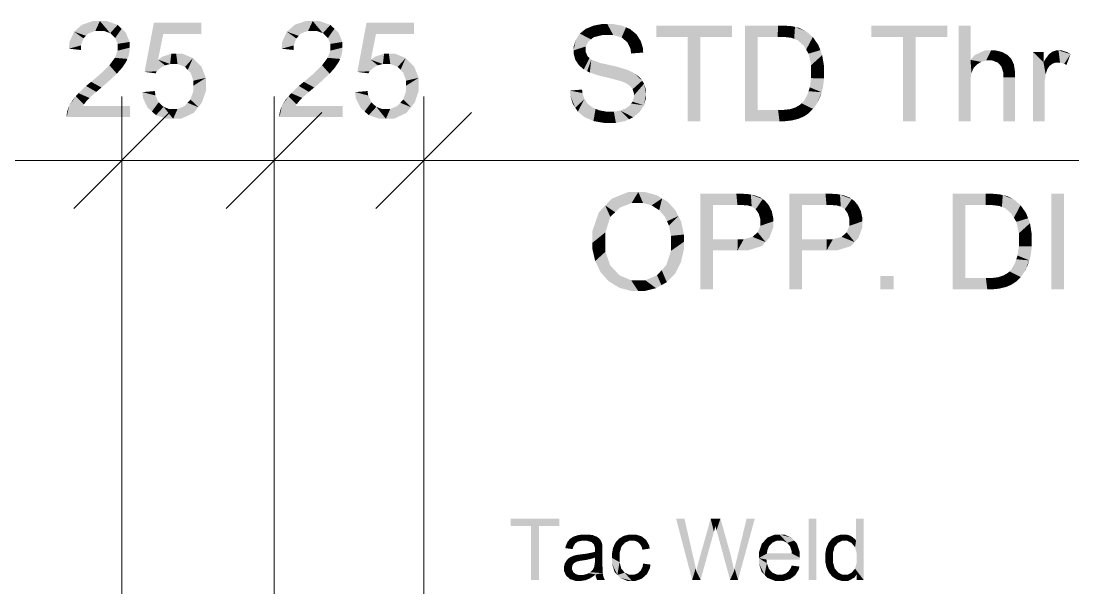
# Model space of a CAD drawing. Header units: millimetres. Extents: x 2 to 579, y 1 to 405.
# Drawn here: x 250.06 to 264.9, y 95.63 to 103.62 of the extents above; entities that cross this region are included whole.
import ezdxf

# ---------------------------------------------------------------- set-up
doc = ezdxf.new("R2010")
doc.units = ezdxf.units.MM
doc.linetypes.add('XKITLINE00', pattern=[0])
doc.layers.add('LinkedObject', color=7, linetype='Continuous', lineweight=0)

# ---------------------------------------------------------------- blocks, each defined once
blk = doc.blocks.new('*A4')
at = {"layer": 'LinkedObject'}
for points in [[(251.08, 103.619), (250.869, 103.519), (250.927, 103.569)], [(251.176, 103.619), (250.869, 103.519), (251.08, 103.619)], [(251.112, 103.481), (250.869, 103.519), (251.176, 103.619)], [(251.112, 103.481), (251.176, 103.619), (251.172, 103.481)], [(251.172, 103.481), (251.176, 103.619), (251.229, 103.481)], [(251.427, 103.565), (251.176, 103.619), (251.273, 103.619)], [(251.321, 103.448), (251.176, 103.619), (251.427, 103.565)], [(251.229, 103.481), (251.176, 103.619), (251.321, 103.448)], [(252.069, 103.437), (251.806, 102.902), (251.937, 103.595)], [(252.606, 103.437), (251.937, 103.595), (252.606, 103.595)], [(252.069, 103.437), (251.937, 103.595), (252.606, 103.437)], [(254.081, 103.619), (253.87, 103.519), (253.927, 103.569)], [(254.177, 103.619), (253.87, 103.519), (254.081, 103.619)], [(254.113, 103.481), (253.87, 103.519), (254.177, 103.619)], [(254.113, 103.481), (254.177, 103.619), (254.173, 103.481)], [(254.173, 103.481), (254.177, 103.619), (254.23, 103.481)], [(254.427, 103.565), (254.177, 103.619), (254.274, 103.619)], [(254.321, 103.448), (254.177, 103.619), (254.427, 103.565)], [(254.23, 103.481), (254.177, 103.619), (254.321, 103.448)], [(255.07, 103.437), (254.807, 102.902), (254.937, 103.595)], [(255.607, 103.437), (254.937, 103.595), (255.607, 103.595)], [(255.07, 103.437), (254.937, 103.595), (255.607, 103.437)], [(258.264, 103.578), (258.258, 103.42), (258.141, 103.555)], [(258.332, 103.578), (258.258, 103.42), (258.264, 103.578)], [(258.258, 103.42), (258.332, 103.578), (258.339, 103.42)], [(258.332, 103.578), (258.417, 103.42), (258.339, 103.42)], [(258.54, 103.554), (258.332, 103.578), (258.407, 103.578)], [(258.597, 103.53), (258.332, 103.578), (258.54, 103.554)], [(258.535, 103.388), (258.332, 103.578), (258.597, 103.53)], [(258.417, 103.42), (258.332, 103.578), (258.535, 103.388)], [(250.812, 103.469), (250.738, 103.229), (250.747, 103.324)], [(250.945, 103.374), (250.738, 103.229), (250.812, 103.469)], [(250.869, 103.519), (251.017, 103.446), (250.812, 103.469)], [(250.945, 103.374), (250.812, 103.469), (250.981, 103.41)], [(250.981, 103.41), (250.812, 103.469), (251.017, 103.446)], [(251.017, 103.446), (250.869, 103.519), (251.112, 103.481)], [(251.321, 103.448), (251.427, 103.565), (251.356, 103.414)], [(251.356, 103.414), (251.427, 103.565), (251.391, 103.38)], [(251.483, 103.511), (251.391, 103.38), (251.427, 103.565)], [(251.391, 103.38), (251.483, 103.511), (251.426, 103.297)], [(251.426, 103.297), (251.483, 103.511), (251.596, 103.324)], [(251.596, 103.324), (251.483, 103.511), (251.54, 103.457)], [(251.996, 103.074), (251.806, 102.902), (252.069, 103.437)], [(253.813, 103.469), (253.739, 103.229), (253.747, 103.324)], [(253.946, 103.374), (253.739, 103.229), (253.813, 103.469)], [(253.87, 103.519), (254.017, 103.446), (253.813, 103.469)], [(253.946, 103.374), (253.813, 103.469), (253.981, 103.41)], [(253.981, 103.41), (253.813, 103.469), (254.017, 103.446)], [(254.017, 103.446), (253.87, 103.519), (254.113, 103.481)], [(254.321, 103.448), (254.427, 103.565), (254.357, 103.414)], [(254.357, 103.414), (254.427, 103.565), (254.392, 103.38)], [(254.484, 103.511), (254.392, 103.38), (254.427, 103.565)], [(254.392, 103.38), (254.484, 103.511), (254.427, 103.297)], [(254.427, 103.297), (254.484, 103.511), (254.597, 103.324)], [(254.597, 103.324), (254.484, 103.511), (254.541, 103.457)], [(254.997, 103.074), (254.807, 102.902), (255.07, 103.437)], [(257.945, 103.442), (258.103, 103.361), (257.916, 103.397)], [(258.029, 103.509), (258.103, 103.361), (257.945, 103.442)], [(258.14, 103.391), (258.029, 103.509), (258.085, 103.532)], [(258.103, 103.361), (258.029, 103.509), (258.14, 103.391)], [(258.141, 103.555), (258.258, 103.42), (258.085, 103.532)], [(258.085, 103.532), (258.258, 103.42), (258.14, 103.391)], [(258.597, 103.53), (258.574, 103.355), (258.535, 103.388)], [(258.654, 103.506), (258.574, 103.355), (258.597, 103.53)], [(258.574, 103.355), (258.654, 103.506), (258.614, 103.322)], [(258.614, 103.322), (258.654, 103.506), (258.773, 103.387)], [(258.773, 103.387), (258.654, 103.506), (258.742, 103.434)], [(259.023, 103.555), (259.467, 103.396), (259.023, 103.396)], [(259.645, 103.396), (259.467, 103.396), (259.023, 103.555)], [(259.645, 103.396), (259.023, 103.555), (260.092, 103.555)], [(259.645, 103.396), (260.092, 103.555), (260.092, 103.396)], [(260.276, 103.555), (260.454, 103.396), (260.276, 102.205)], [(260.737, 103.396), (260.276, 103.555), (260.74, 103.555)], [(260.454, 103.396), (260.276, 103.555), (260.737, 103.396)], [(260.74, 103.555), (260.817, 103.396), (260.737, 103.396)], [(260.819, 103.555), (260.817, 103.396), (260.74, 103.555)], [(260.819, 103.555), (260.933, 103.382), (260.817, 103.396)], [(260.939, 103.546), (260.933, 103.382), (260.819, 103.555)], [(260.98, 103.536), (260.933, 103.382), (260.939, 103.546)], [(260.98, 103.536), (260.969, 103.368), (260.933, 103.382)], [(260.969, 103.368), (260.98, 103.536), (261.018, 103.349)], [(261.137, 103.474), (260.98, 103.536), (261.038, 103.523)], [(261.178, 103.439), (260.98, 103.536), (261.137, 103.474)], [(261.103, 103.273), (260.98, 103.536), (261.178, 103.439)], [(261.018, 103.349), (260.98, 103.536), (261.103, 103.273)], [(261.178, 103.439), (261.138, 103.216), (261.103, 103.273)], [(261.232, 103.394), (261.138, 103.216), (261.178, 103.439)], [(262.059, 103.555), (262.503, 103.396), (262.059, 103.396)], [(262.681, 103.396), (262.503, 103.396), (262.059, 103.555)], [(262.681, 103.396), (262.059, 103.555), (263.128, 103.555)], [(262.681, 103.396), (263.128, 103.555), (263.128, 103.396)], [(263.456, 103.555), (263.29, 102.205), (263.29, 103.555)], [(263.456, 103.071), (263.29, 102.205), (263.456, 103.555)], [(250.908, 103.275), (250.738, 103.229), (250.945, 103.374)], [(250.738, 103.229), (250.908, 103.275), (250.908, 103.211)], [(251.426, 103.297), (251.596, 103.324), (251.426, 103.248)], [(251.426, 103.248), (251.596, 103.324), (251.426, 103.201)], [(251.596, 103.244), (251.426, 103.201), (251.596, 103.324)], [(253.909, 103.275), (253.739, 103.229), (253.946, 103.374)], [(253.739, 103.229), (253.909, 103.275), (253.909, 103.211)], [(254.427, 103.297), (254.597, 103.324), (254.427, 103.248)], [(254.427, 103.248), (254.597, 103.324), (254.427, 103.201)], [(254.597, 103.244), (254.427, 103.201), (254.597, 103.324)], [(257.916, 103.397), (257.858, 103.206), (257.887, 103.353)], [(258.066, 103.331), (257.858, 103.206), (257.916, 103.397)], [(257.887, 103.353), (257.858, 103.206), (257.858, 103.257)], [(258.029, 103.26), (257.858, 103.206), (258.066, 103.331)], [(257.916, 103.397), (258.103, 103.361), (258.066, 103.331)], [(258.773, 103.387), (258.661, 103.225), (258.614, 103.322)], [(258.804, 103.34), (258.661, 103.225), (258.773, 103.387)], [(258.837, 103.234), (258.661, 103.225), (258.804, 103.34)], [(259.467, 102.205), (259.645, 103.396), (259.645, 102.205)], [(259.467, 103.396), (259.645, 103.396), (259.467, 102.205)], [(260.276, 102.205), (260.454, 103.396), (260.454, 102.365)], [(261.311, 103.279), (261.138, 103.216), (261.232, 103.394)], [(261.138, 103.216), (261.311, 103.279), (261.172, 103.159)], [(261.172, 103.159), (261.311, 103.279), (261.338, 103.209)], [(262.503, 102.205), (262.681, 103.396), (262.681, 102.205)], [(262.503, 103.396), (262.681, 103.396), (262.503, 102.205)], [(251.596, 103.244), (251.387, 103.101), (251.426, 103.201)], [(251.596, 103.204), (251.387, 103.101), (251.596, 103.244)], [(251.58, 103.124), (251.387, 103.101), (251.596, 103.204)], [(251.563, 103.085), (251.387, 103.101), (251.58, 103.124)], [(252.184, 103.159), (251.996, 103.074), (252.057, 103.117)], [(252.166, 103.013), (251.996, 103.074), (252.184, 103.159)], [(252.166, 103.013), (252.184, 103.159), (252.206, 103.013)], [(252.206, 103.013), (252.184, 103.159), (252.271, 103.013)], [(252.251, 103.159), (252.271, 103.013), (252.184, 103.159)], [(252.488, 103.097), (252.251, 103.159), (252.339, 103.159)], [(252.376, 102.972), (252.251, 103.159), (252.488, 103.097)], [(252.271, 103.013), (252.251, 103.159), (252.376, 102.972)], [(254.597, 103.244), (254.388, 103.101), (254.427, 103.201)], [(254.597, 103.204), (254.388, 103.101), (254.597, 103.244)], [(254.581, 103.124), (254.388, 103.101), (254.597, 103.204)], [(254.564, 103.085), (254.388, 103.101), (254.581, 103.124)], [(255.185, 103.159), (254.997, 103.074), (255.058, 103.117)], [(255.167, 103.013), (254.997, 103.074), (255.185, 103.159)], [(255.167, 103.013), (255.185, 103.159), (255.207, 103.013)], [(255.207, 103.013), (255.185, 103.159), (255.272, 103.013)], [(255.251, 103.159), (255.272, 103.013), (255.185, 103.159)], [(255.489, 103.097), (255.251, 103.159), (255.34, 103.159)], [(255.376, 102.972), (255.251, 103.159), (255.489, 103.097)], [(255.272, 103.013), (255.251, 103.159), (255.376, 102.972)], [(257.858, 103.206), (258.029, 103.26), (258.029, 103.218)], [(258.029, 103.181), (257.858, 103.206), (258.029, 103.218)], [(257.858, 103.206), (258.029, 103.181), (257.858, 103.159)], [(257.858, 103.159), (258.029, 103.181), (257.881, 103.075)], [(257.881, 103.075), (258.029, 103.181), (257.905, 103.038)], [(257.905, 103.038), (258.029, 103.181), (258.055, 103.121)], [(258.839, 103.175), (258.661, 103.225), (258.837, 103.234)], [(258.661, 103.225), (258.839, 103.175), (258.668, 103.161)], [(261.338, 103.209), (261.207, 102.996), (261.172, 103.159)], [(261.364, 103.138), (261.207, 102.996), (261.338, 103.209)], [(261.391, 102.978), (261.207, 102.996), (261.364, 103.138)], [(263.66, 103.206), (263.456, 103.071), (263.514, 103.138)], [(263.748, 103.206), (263.456, 103.071), (263.66, 103.206)], [(263.677, 103.063), (263.456, 103.071), (263.748, 103.206)], [(263.677, 103.063), (263.748, 103.206), (263.714, 103.063)], [(263.714, 103.063), (263.748, 103.206), (263.763, 103.063)], [(263.748, 103.206), (263.839, 103.034), (263.763, 103.063)], [(263.802, 103.206), (263.839, 103.034), (263.748, 103.206)], [(263.897, 103.184), (263.839, 103.034), (263.802, 103.206)], [(263.937, 103.163), (263.839, 103.034), (263.897, 103.184)], [(263.937, 103.163), (263.866, 103.006), (263.839, 103.034)], [(263.976, 103.141), (263.866, 103.006), (263.937, 103.163)], [(263.866, 103.006), (263.976, 103.141), (263.892, 102.978)], [(263.892, 102.978), (263.976, 103.141), (264.051, 103.044)], [(264.051, 103.044), (263.976, 103.141), (264.034, 103.082)], [(264.336, 103.184), (264.486, 103.035), (264.336, 102.205)], [(264.486, 103.035), (264.336, 103.184), (264.486, 103.184)], [(264.591, 103.172), (264.486, 103.035), (264.567, 103.156)], [(264.661, 103.034), (264.486, 103.035), (264.591, 103.172)], [(264.567, 103.156), (264.486, 103.035), (264.515, 103.087)], [(264.615, 103.189), (264.688, 103.034), (264.591, 103.172)], [(264.591, 103.172), (264.688, 103.034), (264.661, 103.034)], [(264.668, 103.206), (264.688, 103.034), (264.615, 103.189)], [(264.697, 103.206), (264.688, 103.034), (264.668, 103.206)], [(264.697, 103.206), (264.719, 103.034), (264.688, 103.034)], [(264.824, 103.179), (264.697, 103.206), (264.739, 103.206)], [(264.867, 103.153), (264.697, 103.206), (264.824, 103.179)], [(264.779, 103.017), (264.697, 103.206), (264.867, 103.153)], [(264.719, 103.034), (264.697, 103.206), (264.779, 103.017)], [(264.779, 103.017), (264.867, 103.153), (264.809, 102.999)], [(251.31, 102.996), (251.415, 102.877), (251.161, 102.853)], [(251.349, 103.049), (251.453, 102.92), (251.31, 102.996)], [(251.31, 102.996), (251.453, 102.92), (251.415, 102.877)], [(251.387, 103.101), (251.453, 102.92), (251.349, 103.049)], [(251.387, 103.101), (251.563, 103.085), (251.453, 102.92)], [(251.453, 102.92), (251.563, 103.085), (251.492, 102.963)], [(251.492, 102.963), (251.563, 103.085), (251.547, 103.046)], [(251.806, 102.902), (251.996, 103.074), (252.094, 102.995)], [(252.062, 102.976), (251.806, 102.902), (252.094, 102.995)], [(252.03, 102.958), (251.806, 102.902), (252.062, 102.976)], [(252.094, 102.995), (251.996, 103.074), (252.166, 103.013)], [(252.376, 102.972), (252.488, 103.097), (252.415, 102.931)], [(252.415, 102.931), (252.488, 103.097), (252.455, 102.89)], [(252.548, 103.036), (252.455, 102.89), (252.488, 103.097)], [(252.455, 102.89), (252.548, 103.036), (252.494, 102.778)], [(252.494, 102.778), (252.548, 103.036), (252.67, 102.818)], [(252.67, 102.818), (252.548, 103.036), (252.609, 102.975)], [(254.31, 102.996), (254.415, 102.877), (254.162, 102.853)], [(254.349, 103.049), (254.454, 102.92), (254.31, 102.996)], [(254.31, 102.996), (254.454, 102.92), (254.415, 102.877)], [(254.388, 103.101), (254.454, 102.92), (254.349, 103.049)], [(254.388, 103.101), (254.564, 103.085), (254.454, 102.92)], [(254.454, 102.92), (254.564, 103.085), (254.492, 102.963)], [(254.492, 102.963), (254.564, 103.085), (254.547, 103.046)], [(254.807, 102.902), (254.997, 103.074), (255.095, 102.995)], [(255.063, 102.976), (254.807, 102.902), (255.095, 102.995)], [(255.031, 102.958), (254.807, 102.902), (255.063, 102.976)], [(255.095, 102.995), (254.997, 103.074), (255.167, 103.013)], [(255.376, 102.972), (255.489, 103.097), (255.416, 102.931)], [(255.416, 102.931), (255.489, 103.097), (255.455, 102.89)], [(255.549, 103.036), (255.455, 102.89), (255.489, 103.097)], [(255.455, 102.89), (255.549, 103.036), (255.495, 102.778)], [(255.495, 102.778), (255.549, 103.036), (255.671, 102.818)], [(255.671, 102.818), (255.549, 103.036), (255.61, 102.975)], [(258.055, 103.121), (258, 102.937), (257.905, 103.038)], [(257.905, 103.038), (258, 102.937), (257.929, 103)], [(258.082, 103.098), (258, 102.937), (258.055, 103.121)], [(258, 102.937), (258.082, 103.098), (258.049, 102.912)], [(258.049, 102.912), (258.082, 103.098), (258.107, 103.074)], [(258.049, 102.912), (258.107, 103.074), (258.086, 102.892)], [(258.086, 102.892), (258.107, 103.074), (258.216, 102.85)], [(258.216, 102.85), (258.107, 103.074), (258.242, 103.026)], [(258.216, 102.85), (258.242, 103.026), (258.309, 102.828)], [(258.309, 102.828), (258.242, 103.026), (258.351, 103.002)], [(258.309, 102.828), (258.351, 103.002), (258.402, 102.805)], [(258.402, 102.805), (258.351, 103.002), (258.46, 102.977)], [(258.402, 102.805), (258.46, 102.977), (258.522, 102.772)], [(258.522, 102.772), (258.46, 102.977), (258.549, 102.762)], [(258.549, 102.762), (258.46, 102.977), (258.591, 102.746)], [(258.609, 102.934), (258.591, 102.746), (258.46, 102.977)], [(261.391, 102.888), (261.207, 102.996), (261.391, 102.978)], [(261.207, 102.996), (261.391, 102.888), (261.207, 102.89)], [(263.456, 102.798), (263.29, 102.205), (263.456, 103.071)], [(263.456, 102.798), (263.456, 103.071), (263.47, 102.888)], [(263.47, 102.888), (263.456, 103.071), (263.484, 102.921)], [(263.484, 102.921), (263.456, 103.071), (263.497, 102.953)], [(263.497, 102.953), (263.456, 103.071), (263.544, 103.005)], [(263.544, 103.005), (263.456, 103.071), (263.576, 103.024)], [(263.576, 103.024), (263.456, 103.071), (263.608, 103.043)], [(263.608, 103.043), (263.456, 103.071), (263.677, 103.063)], [(264.051, 103.044), (263.919, 102.887), (263.892, 102.978)], [(264.068, 103.007), (263.919, 102.887), (264.051, 103.044)], [(264.085, 102.897), (263.919, 102.887), (264.068, 103.007)], [(264.336, 102.205), (264.486, 103.035), (264.502, 102.205)], [(264.486, 103.035), (264.502, 102.717), (264.502, 102.205)], [(264.502, 102.717), (264.486, 103.035), (264.502, 102.77)], [(264.502, 102.77), (264.486, 103.035), (264.516, 102.867)], [(264.516, 102.867), (264.486, 103.035), (264.53, 102.911)], [(264.53, 102.911), (264.486, 103.035), (264.539, 102.94)], [(264.539, 102.94), (264.486, 103.035), (264.57, 102.985)], [(264.57, 102.985), (264.486, 103.035), (264.591, 103.001)], [(264.591, 103.001), (264.486, 103.035), (264.613, 103.018)], [(264.613, 103.018), (264.486, 103.035), (264.661, 103.034)], [(251.287, 102.758), (251.051, 102.762), (251.161, 102.853)], [(251.161, 102.853), (251.415, 102.877), (251.287, 102.758)], [(251.979, 102.911), (251.806, 102.902), (252.03, 102.958)], [(251.806, 102.902), (251.979, 102.911), (251.961, 102.882)], [(254.288, 102.758), (254.052, 102.762), (254.162, 102.853)], [(254.162, 102.853), (254.415, 102.877), (254.288, 102.758)], [(254.98, 102.911), (254.807, 102.902), (255.031, 102.958)], [(254.807, 102.902), (254.98, 102.911), (254.962, 102.882)], [(258.649, 102.916), (258.591, 102.746), (258.609, 102.934)], [(258.591, 102.746), (258.649, 102.916), (258.652, 102.706)], [(258.652, 102.706), (258.649, 102.916), (258.708, 102.888)], [(258.652, 102.706), (258.708, 102.888), (258.671, 102.682)], [(258.671, 102.682), (258.708, 102.888), (258.69, 102.658)], [(258.708, 102.888), (258.824, 102.778), (258.69, 102.658)], [(258.824, 102.778), (258.708, 102.888), (258.795, 102.82)], [(261.391, 102.888), (261.207, 102.814), (261.207, 102.89)], [(261.391, 102.811), (261.207, 102.814), (261.391, 102.888)], [(264.085, 102.825), (263.919, 102.887), (264.085, 102.897)], [(263.919, 102.887), (264.085, 102.825), (263.919, 102.825)], [(251.124, 102.62), (250.873, 102.602), (250.981, 102.704)], [(251.051, 102.762), (251.124, 102.62), (250.981, 102.704)], [(251.051, 102.762), (251.198, 102.682), (251.124, 102.62)], [(251.198, 102.682), (251.051, 102.762), (251.287, 102.758)], [(252.453, 102.513), (252.67, 102.721), (252.563, 102.405)], [(252.494, 102.632), (252.67, 102.721), (252.453, 102.513)], [(252.494, 102.778), (252.67, 102.818), (252.494, 102.707)], [(252.494, 102.707), (252.67, 102.818), (252.494, 102.632)], [(252.67, 102.721), (252.494, 102.632), (252.67, 102.818)], [(252.563, 102.405), (252.67, 102.721), (252.616, 102.471)], [(252.616, 102.471), (252.67, 102.721), (252.67, 102.63)], [(254.124, 102.62), (253.874, 102.602), (253.982, 102.704)], [(254.052, 102.762), (254.124, 102.62), (253.982, 102.704)], [(254.052, 102.762), (254.199, 102.682), (254.124, 102.62)], [(254.199, 102.682), (254.052, 102.762), (254.288, 102.758)], [(255.454, 102.513), (255.671, 102.721), (255.564, 102.405)], [(255.495, 102.632), (255.671, 102.721), (255.454, 102.513)], [(255.495, 102.778), (255.671, 102.818), (255.495, 102.707)], [(255.495, 102.707), (255.671, 102.818), (255.495, 102.632)], [(255.671, 102.721), (255.495, 102.632), (255.671, 102.818)], [(255.564, 102.405), (255.671, 102.721), (255.617, 102.471)], [(255.617, 102.471), (255.671, 102.721), (255.671, 102.63)], [(258.69, 102.658), (258.824, 102.778), (258.708, 102.603)], [(258.708, 102.603), (258.824, 102.778), (258.852, 102.736)], [(258.708, 102.603), (258.852, 102.736), (258.708, 102.571)], [(258.708, 102.571), (258.852, 102.736), (258.708, 102.54)], [(258.852, 102.736), (258.88, 102.586), (258.708, 102.54)], [(258.88, 102.586), (258.852, 102.736), (258.88, 102.64)], [(261.355, 102.615), (261.172, 102.63), (261.189, 102.684)], [(261.207, 102.814), (261.391, 102.811), (261.189, 102.684)], [(261.189, 102.684), (261.391, 102.811), (261.355, 102.615)], [(261.355, 102.615), (261.391, 102.811), (261.373, 102.674)], [(263.456, 102.74), (263.29, 102.205), (263.456, 102.798)], [(263.29, 102.205), (263.456, 102.74), (263.456, 102.205)], [(263.919, 102.205), (264.085, 102.825), (264.085, 102.205)], [(263.919, 102.825), (264.085, 102.825), (263.919, 102.205)], [(250.835, 102.558), (250.743, 102.424), (250.798, 102.514)], [(250.951, 102.445), (250.743, 102.424), (250.835, 102.558)], [(250.873, 102.602), (250.986, 102.49), (250.835, 102.558)], [(250.835, 102.558), (250.986, 102.49), (250.951, 102.445)], [(251.028, 102.535), (250.873, 102.602), (251.124, 102.62)], [(250.986, 102.49), (250.873, 102.602), (251.007, 102.513)], [(251.007, 102.513), (250.873, 102.602), (251.028, 102.535)], [(251.96, 102.569), (251.776, 102.617), (251.95, 102.632)], [(251.776, 102.617), (251.909, 102.344), (251.784, 102.532)], [(251.96, 102.569), (251.909, 102.344), (251.776, 102.617)], [(251.784, 102.532), (251.909, 102.344), (251.851, 102.395)], [(252.004, 102.473), (251.909, 102.344), (251.96, 102.569)], [(253.836, 102.558), (253.744, 102.424), (253.798, 102.514)], [(253.951, 102.445), (253.744, 102.424), (253.836, 102.558)], [(253.874, 102.602), (253.986, 102.49), (253.836, 102.558)], [(253.836, 102.558), (253.986, 102.49), (253.951, 102.445)], [(254.029, 102.535), (253.874, 102.602), (254.124, 102.62)], [(253.986, 102.49), (253.874, 102.602), (254.008, 102.513)], [(254.008, 102.513), (253.874, 102.602), (254.029, 102.535)], [(254.961, 102.569), (254.777, 102.617), (254.951, 102.632)], [(254.777, 102.617), (254.91, 102.344), (254.785, 102.532)], [(254.961, 102.569), (254.91, 102.344), (254.777, 102.617)], [(254.785, 102.532), (254.91, 102.344), (254.852, 102.395)], [(255.005, 102.473), (254.91, 102.344), (254.961, 102.569)], [(257.983, 102.603), (257.808, 102.639), (257.977, 102.653)], [(257.808, 102.639), (257.882, 102.396), (257.81, 102.571)], [(257.983, 102.603), (257.882, 102.396), (257.808, 102.639)], [(257.81, 102.571), (257.882, 102.396), (257.847, 102.45)], [(258.01, 102.519), (257.882, 102.396), (257.983, 102.603)], [(258.689, 102.482), (258.88, 102.586), (258.849, 102.431)], [(258.708, 102.54), (258.88, 102.586), (258.689, 102.482)], [(258.849, 102.431), (258.88, 102.586), (258.88, 102.532)], [(261.104, 102.491), (261.355, 102.615), (261.263, 102.418)], [(261.154, 102.577), (261.355, 102.615), (261.104, 102.491)], [(261.172, 102.63), (261.355, 102.615), (261.154, 102.577)], [(261.263, 102.418), (261.355, 102.615), (261.291, 102.457)], [(261.291, 102.457), (261.355, 102.615), (261.337, 102.556)], [(250.743, 102.424), (250.707, 102.264), (250.726, 102.379)], [(250.937, 102.423), (250.707, 102.264), (250.743, 102.424)], [(250.707, 102.264), (250.937, 102.423), (251.598, 102.264)], [(250.937, 102.423), (250.743, 102.424), (250.951, 102.445)], [(251.598, 102.264), (250.937, 102.423), (251.598, 102.423)], [(251.909, 102.344), (252.004, 102.473), (251.967, 102.292)], [(252.039, 102.441), (251.967, 102.292), (252.004, 102.473)], [(252.074, 102.409), (251.967, 102.292), (252.039, 102.441)], [(252.074, 102.409), (252.209, 102.241), (251.967, 102.292)], [(252.159, 102.377), (252.209, 102.241), (252.074, 102.409)], [(252.209, 102.241), (252.563, 102.405), (252.321, 102.241)], [(252.27, 102.377), (252.563, 102.405), (252.209, 102.241)], [(252.371, 102.422), (252.563, 102.405), (252.27, 102.377)], [(252.321, 102.241), (252.563, 102.405), (252.498, 102.323)], [(252.412, 102.467), (252.563, 102.405), (252.371, 102.422)], [(252.453, 102.513), (252.563, 102.405), (252.412, 102.467)], [(253.744, 102.424), (253.708, 102.264), (253.727, 102.379)], [(253.938, 102.423), (253.708, 102.264), (253.744, 102.424)], [(253.708, 102.264), (253.938, 102.423), (254.599, 102.264)], [(253.938, 102.423), (253.744, 102.424), (253.951, 102.445)], [(254.599, 102.264), (253.938, 102.423), (254.599, 102.423)], [(254.91, 102.344), (255.005, 102.473), (254.968, 102.292)], [(255.04, 102.441), (254.968, 102.292), (255.005, 102.473)], [(255.075, 102.409), (254.968, 102.292), (255.04, 102.441)], [(255.075, 102.409), (255.21, 102.241), (254.968, 102.292)], [(255.16, 102.377), (255.21, 102.241), (255.075, 102.409)], [(255.21, 102.241), (255.564, 102.405), (255.322, 102.241)], [(255.27, 102.377), (255.564, 102.405), (255.21, 102.241)], [(255.372, 102.422), (255.564, 102.405), (255.27, 102.377)], [(255.322, 102.241), (255.564, 102.405), (255.499, 102.323)], [(255.413, 102.467), (255.564, 102.405), (255.372, 102.422)], [(255.454, 102.513), (255.564, 102.405), (255.413, 102.467)], [(257.882, 102.396), (258.01, 102.519), (257.917, 102.343)], [(257.917, 102.343), (258.01, 102.519), (258.014, 102.262)], [(258.032, 102.487), (258.014, 102.262), (258.01, 102.519)], [(258.054, 102.454), (258.014, 102.262), (258.032, 102.487)], [(258.054, 102.454), (258.076, 102.236), (258.014, 102.262)], [(258.122, 102.402), (258.076, 102.236), (258.054, 102.454)], [(258.076, 102.236), (258.122, 102.402), (258.137, 102.209)], [(258.168, 102.382), (258.137, 102.209), (258.122, 102.402)], [(258.213, 102.362), (258.137, 102.209), (258.168, 102.382)], [(258.593, 102.387), (258.787, 102.336), (258.554, 102.372)], [(258.651, 102.429), (258.818, 102.383), (258.593, 102.387)], [(258.593, 102.387), (258.818, 102.383), (258.787, 102.336)], [(258.67, 102.456), (258.849, 102.431), (258.651, 102.429)], [(258.818, 102.383), (258.651, 102.429), (258.849, 102.431)], [(258.689, 102.482), (258.849, 102.431), (258.67, 102.456)], [(260.952, 102.389), (260.979, 102.228), (260.914, 102.377)], [(260.99, 102.402), (260.979, 102.228), (260.952, 102.389)], [(260.979, 102.228), (260.99, 102.402), (261.026, 102.24)], [(261.14, 102.296), (260.99, 102.402), (261.05, 102.437)], [(261.107, 102.274), (260.99, 102.402), (261.14, 102.296)], [(261.026, 102.24), (260.99, 102.402), (261.107, 102.274)], [(261.073, 102.459), (261.173, 102.318), (261.05, 102.437)], [(261.05, 102.437), (261.173, 102.318), (261.14, 102.296)], [(261.263, 102.418), (261.073, 102.459), (261.104, 102.491)], [(261.235, 102.38), (261.073, 102.459), (261.263, 102.418)], [(261.173, 102.318), (261.073, 102.459), (261.235, 102.38)], [(250.716, 102.351), (250.707, 102.264), (250.706, 102.294)], [(250.726, 102.379), (250.707, 102.264), (250.716, 102.351)], [(251.967, 102.292), (252.209, 102.241), (252.117, 102.241)], [(252.209, 102.377), (252.209, 102.241), (252.159, 102.377)], [(252.27, 102.377), (252.209, 102.241), (252.209, 102.377)], [(253.716, 102.351), (253.708, 102.264), (253.707, 102.294)], [(253.727, 102.379), (253.708, 102.264), (253.716, 102.351)], [(254.968, 102.292), (255.21, 102.241), (255.118, 102.241)], [(255.21, 102.377), (255.21, 102.241), (255.16, 102.377)], [(255.27, 102.377), (255.21, 102.241), (255.21, 102.377)], [(258.213, 102.362), (258.29, 102.182), (258.137, 102.209)], [(258.317, 102.342), (258.29, 102.182), (258.213, 102.362)], [(258.317, 102.342), (258.382, 102.182), (258.29, 102.182)], [(258.374, 102.342), (258.382, 102.182), (258.317, 102.342)], [(258.374, 102.342), (258.454, 102.182), (258.382, 102.182)], [(258.425, 102.342), (258.454, 102.182), (258.374, 102.342)], [(258.515, 102.357), (258.641, 102.235), (258.425, 102.342)], [(258.425, 102.342), (258.641, 102.235), (258.454, 102.182)], [(258.454, 102.182), (258.641, 102.235), (258.584, 102.209)], [(258.554, 102.372), (258.787, 102.336), (258.515, 102.357)], [(258.699, 102.262), (258.515, 102.357), (258.787, 102.336)], [(258.641, 102.235), (258.515, 102.357), (258.699, 102.262)], [(260.454, 102.365), (260.762, 102.205), (260.276, 102.205)], [(260.742, 102.365), (260.762, 102.205), (260.454, 102.365)], [(260.742, 102.365), (260.823, 102.205), (260.762, 102.205)], [(260.809, 102.365), (260.823, 102.205), (260.742, 102.365)], [(260.979, 102.228), (260.809, 102.365), (260.914, 102.377)], [(260.932, 102.217), (260.809, 102.365), (260.979, 102.228)], [(260.823, 102.205), (260.809, 102.365), (260.932, 102.217)], [(258.627, 101.208), (258.304, 101.018), (258.394, 101.113)], [(258.77, 101.208), (258.304, 101.018), (258.627, 101.208)], [(258.676, 101.054), (258.304, 101.018), (258.77, 101.208)], [(258.676, 101.054), (258.77, 101.208), (258.77, 101.054)], [(258.77, 101.208), (258.837, 101.054), (258.77, 101.054)], [(259.031, 101.163), (258.77, 101.208), (258.863, 101.208)], [(259.106, 101.118), (258.77, 101.208), (259.031, 101.163)], [(258.958, 101.02), (258.77, 101.208), (259.106, 101.118)], [(258.837, 101.054), (258.77, 101.208), (258.958, 101.02)], [(258.512, 100.989), (258.304, 101.018), (258.676, 101.054)], [(258.958, 101.02), (259.106, 101.118), (259.011, 100.986)], [(259.106, 101.118), (259.065, 100.952), (259.011, 100.986)], [(259.065, 100.952), (259.106, 101.118), (259.147, 100.857)], [(259.296, 100.949), (259.106, 101.118), (259.181, 101.074)], [(259.335, 100.869), (259.106, 101.118), (259.296, 100.949)], [(259.147, 100.857), (259.106, 101.118), (259.335, 100.869)], [(259.823, 100.543), (259.645, 99.835), (259.645, 101.185)], [(259.645, 101.185), (259.823, 101.025), (259.823, 100.543)], [(260.168, 101.025), (259.645, 101.185), (260.153, 101.185)], [(259.823, 101.025), (259.645, 101.185), (260.168, 101.025)], [(260.153, 101.185), (260.229, 101.025), (260.168, 101.025)], [(260.22, 101.185), (260.229, 101.025), (260.153, 101.185)], [(260.22, 101.185), (260.312, 101.019), (260.229, 101.025)], [(260.323, 101.178), (260.312, 101.019), (260.22, 101.185)], [(260.358, 101.172), (260.312, 101.019), (260.323, 101.178)], [(260.358, 101.172), (260.334, 101.013), (260.312, 101.019)], [(260.334, 101.013), (260.358, 101.172), (260.369, 101.004)], [(260.491, 101.132), (260.358, 101.172), (260.408, 101.163)], [(260.525, 101.109), (260.358, 101.172), (260.491, 101.132)], [(260.426, 100.964), (260.358, 101.172), (260.525, 101.109)], [(260.369, 101.004), (260.358, 101.172), (260.426, 100.964)], [(260.525, 101.109), (260.447, 100.934), (260.426, 100.964)], [(260.558, 101.085), (260.447, 100.934), (260.525, 101.109)], [(260.612, 101.02), (260.447, 100.934), (260.558, 101.085)], [(261.08, 100.543), (260.902, 99.835), (260.902, 101.185)], [(260.902, 101.185), (261.08, 101.025), (261.08, 100.543)], [(261.425, 101.025), (260.902, 101.185), (261.41, 101.185)], [(261.08, 101.025), (260.902, 101.185), (261.425, 101.025)], [(261.41, 101.185), (261.485, 101.025), (261.425, 101.025)], [(261.477, 101.185), (261.485, 101.025), (261.41, 101.185)], [(261.477, 101.185), (261.569, 101.019), (261.485, 101.025)], [(261.58, 101.178), (261.569, 101.019), (261.477, 101.185)], [(261.615, 101.172), (261.569, 101.019), (261.58, 101.178)], [(261.615, 101.172), (261.591, 101.013), (261.569, 101.019)], [(261.591, 101.013), (261.615, 101.172), (261.626, 101.004)], [(261.748, 101.132), (261.615, 101.172), (261.665, 101.163)], [(261.781, 101.109), (261.615, 101.172), (261.748, 101.132)], [(261.683, 100.964), (261.615, 101.172), (261.781, 101.109)], [(261.626, 101.004), (261.615, 101.172), (261.683, 100.964)], [(261.781, 101.109), (261.704, 100.934), (261.683, 100.964)], [(261.815, 101.085), (261.704, 100.934), (261.781, 101.109)], [(261.869, 101.02), (261.704, 100.934), (261.815, 101.085)], [(263.206, 101.185), (263.384, 101.025), (263.206, 99.835)], [(263.668, 101.025), (263.206, 101.185), (263.671, 101.185)], [(263.384, 101.025), (263.206, 101.185), (263.668, 101.025)], [(263.671, 101.185), (263.748, 101.025), (263.668, 101.025)], [(263.749, 101.185), (263.748, 101.025), (263.671, 101.185)], [(263.749, 101.185), (263.863, 101.012), (263.748, 101.025)], [(263.869, 101.175), (263.863, 101.012), (263.749, 101.185)], [(263.911, 101.165), (263.863, 101.012), (263.869, 101.175)], [(263.911, 101.165), (263.899, 100.998), (263.863, 101.012)], [(263.899, 100.998), (263.911, 101.165), (263.949, 100.978)], [(264.068, 101.104), (263.911, 101.165), (263.969, 101.152)], [(264.109, 101.069), (263.911, 101.165), (264.068, 101.104)], [(264.033, 100.902), (263.911, 101.165), (264.109, 101.069)], [(263.949, 100.978), (263.911, 101.165), (264.033, 100.902)], [(264.109, 101.069), (264.068, 100.845), (264.033, 100.902)], [(264.162, 101.023), (264.068, 100.845), (264.109, 101.069)], [(264.775, 101.185), (264.597, 99.835), (264.597, 101.185)], [(264.775, 99.835), (264.597, 99.835), (264.775, 101.185)], [(258.304, 101.018), (258.123, 100.492), (258.214, 100.923)], [(258.375, 100.858), (258.123, 100.492), (258.304, 101.018)], [(258.214, 100.923), (258.123, 100.492), (258.123, 100.66)], [(258.304, 101.018), (258.512, 100.989), (258.444, 100.923)], [(258.375, 100.858), (258.304, 101.018), (258.444, 100.923)], [(260.447, 100.934), (260.612, 101.02), (260.468, 100.904)], [(260.468, 100.904), (260.612, 101.02), (260.633, 100.979)], [(260.633, 100.979), (260.49, 100.831), (260.468, 100.904)], [(260.653, 100.937), (260.49, 100.831), (260.633, 100.979)], [(260.673, 100.845), (260.49, 100.831), (260.653, 100.937)], [(261.704, 100.934), (261.869, 101.02), (261.725, 100.904)], [(261.725, 100.904), (261.869, 101.02), (261.889, 100.979)], [(261.889, 100.979), (261.747, 100.831), (261.725, 100.904)], [(261.91, 100.937), (261.747, 100.831), (261.889, 100.979)], [(261.93, 100.845), (261.747, 100.831), (261.91, 100.937)], [(263.206, 99.835), (263.384, 101.025), (263.384, 99.994)], [(264.242, 100.908), (264.068, 100.845), (264.162, 101.023)], [(264.068, 100.845), (264.242, 100.908), (264.103, 100.788)], [(264.103, 100.788), (264.242, 100.908), (264.268, 100.838)], [(258.307, 100.641), (258.123, 100.492), (258.375, 100.858)], [(259.147, 100.857), (259.335, 100.869), (259.175, 100.796)], [(259.335, 100.869), (259.202, 100.734), (259.175, 100.796)], [(259.202, 100.734), (259.335, 100.869), (259.23, 100.59)], [(259.23, 100.59), (259.335, 100.869), (259.414, 100.609)], [(259.414, 100.609), (259.335, 100.869), (259.375, 100.79)], [(260.454, 100.64), (260.673, 100.794), (260.564, 100.503)], [(260.49, 100.731), (260.673, 100.794), (260.454, 100.64)], [(260.673, 100.794), (260.49, 100.831), (260.673, 100.845)], [(260.49, 100.831), (260.673, 100.794), (260.49, 100.789)], [(260.673, 100.794), (260.49, 100.731), (260.49, 100.789)], [(260.564, 100.503), (260.673, 100.794), (260.619, 100.563)], [(260.619, 100.563), (260.673, 100.794), (260.673, 100.708)], [(261.71, 100.64), (261.93, 100.794), (261.821, 100.503)], [(261.747, 100.731), (261.93, 100.794), (261.71, 100.64)], [(261.93, 100.794), (261.747, 100.831), (261.93, 100.845)], [(261.747, 100.831), (261.93, 100.794), (261.747, 100.789)], [(261.93, 100.794), (261.747, 100.731), (261.747, 100.789)], [(261.821, 100.503), (261.93, 100.794), (261.876, 100.563)], [(261.876, 100.563), (261.93, 100.794), (261.93, 100.708)], [(264.268, 100.838), (264.138, 100.626), (264.103, 100.788)], [(264.295, 100.768), (264.138, 100.626), (264.268, 100.838)], [(264.321, 100.607), (264.138, 100.626), (264.295, 100.768)], [(258.123, 100.492), (258.307, 100.641), (258.307, 100.489)], [(259.23, 100.508), (259.414, 100.609), (259.414, 100.507)], [(259.23, 100.59), (259.414, 100.609), (259.23, 100.508)], [(260.417, 100.608), (260.564, 100.503), (260.381, 100.576)], [(260.564, 100.503), (260.417, 100.608), (260.454, 100.64)], [(261.674, 100.608), (261.821, 100.503), (261.638, 100.576)], [(261.821, 100.503), (261.674, 100.608), (261.71, 100.64)], [(264.321, 100.517), (264.138, 100.626), (264.321, 100.607)], [(264.138, 100.626), (264.321, 100.517), (264.138, 100.52)], [(258.123, 100.492), (258.307, 100.367), (258.123, 100.403)], [(258.307, 100.367), (258.123, 100.492), (258.307, 100.489)], [(259.165, 100.177), (259.414, 100.507), (259.331, 100.14)], [(259.23, 100.378), (259.414, 100.507), (259.165, 100.177)], [(259.414, 100.507), (259.23, 100.378), (259.23, 100.508)], [(259.331, 100.14), (259.414, 100.507), (259.372, 100.221)], [(259.372, 100.221), (259.414, 100.507), (259.414, 100.405)], [(259.823, 100.543), (259.823, 100.384), (259.645, 99.835)], [(260.169, 100.384), (259.823, 100.543), (260.172, 100.543)], [(259.823, 100.384), (259.823, 100.543), (260.169, 100.384)], [(260.258, 100.543), (260.564, 100.503), (260.169, 100.384)], [(260.258, 100.543), (260.169, 100.384), (260.172, 100.543)], [(260.169, 100.384), (260.564, 100.503), (260.312, 100.384)], [(260.381, 100.576), (260.564, 100.503), (260.258, 100.543)], [(260.312, 100.384), (260.564, 100.503), (260.509, 100.444)], [(261.08, 100.543), (261.08, 100.384), (260.902, 99.835)], [(261.426, 100.384), (261.08, 100.543), (261.428, 100.543)], [(261.08, 100.384), (261.08, 100.543), (261.426, 100.384)], [(261.515, 100.543), (261.821, 100.503), (261.426, 100.384)], [(261.515, 100.543), (261.426, 100.384), (261.428, 100.543)], [(261.426, 100.384), (261.821, 100.503), (261.569, 100.384)], [(261.638, 100.576), (261.821, 100.503), (261.515, 100.543)], [(261.569, 100.384), (261.821, 100.503), (261.766, 100.444)], [(264.321, 100.517), (264.138, 100.443), (264.138, 100.52)], [(264.321, 100.44), (264.138, 100.443), (264.321, 100.517)], [(258.123, 100.403), (258.307, 100.367), (258.162, 100.235)], [(258.162, 100.235), (258.307, 100.367), (258.201, 100.155)], [(258.201, 100.155), (258.307, 100.367), (258.373, 100.175)], [(259.645, 99.835), (259.823, 100.384), (259.823, 99.835)], [(260.902, 99.835), (261.08, 100.384), (261.08, 99.835)], [(264.285, 100.244), (264.102, 100.26), (264.12, 100.313)], [(264.138, 100.443), (264.321, 100.44), (264.12, 100.313)], [(264.12, 100.313), (264.321, 100.44), (264.285, 100.244)], [(264.285, 100.244), (264.321, 100.44), (264.303, 100.304)], [(258.373, 100.175), (258.353, 99.95), (258.201, 100.155)], [(258.438, 100.105), (258.353, 99.95), (258.373, 100.175)], [(259.331, 100.14), (259.1, 100.106), (259.165, 100.177)], [(264.035, 100.121), (264.285, 100.244), (264.193, 100.048)], [(264.084, 100.206), (264.285, 100.244), (264.035, 100.121)], [(264.102, 100.26), (264.285, 100.244), (264.084, 100.206)], [(264.193, 100.048), (264.285, 100.244), (264.221, 100.087)], [(264.221, 100.087), (264.285, 100.244), (264.267, 100.185)], [(258.201, 100.155), (258.353, 99.95), (258.239, 100.075)], [(258.353, 99.95), (258.438, 100.105), (258.428, 99.904)], [(258.428, 99.904), (258.438, 100.105), (258.504, 100.034)], [(258.504, 100.034), (258.769, 99.812), (258.428, 99.904)], [(258.669, 99.964), (258.769, 99.812), (258.504, 100.034)], [(259.096, 99.895), (258.869, 99.964), (259.035, 100.035)], [(259.1, 100.106), (259.172, 99.937), (259.035, 100.035)], [(259.035, 100.035), (259.172, 99.937), (259.096, 99.895)], [(259.29, 100.059), (259.1, 100.106), (259.331, 100.14)], [(259.172, 99.937), (259.1, 100.106), (259.29, 100.059)], [(262.373, 100.024), (262.184, 99.835), (262.184, 100.024)], [(262.373, 99.835), (262.184, 99.835), (262.373, 100.024)], [(263.882, 100.019), (263.909, 99.858), (263.844, 100.006)], [(263.92, 100.031), (263.909, 99.858), (263.882, 100.019)], [(263.909, 99.858), (263.92, 100.031), (263.957, 99.869)], [(264.07, 99.925), (263.92, 100.031), (263.981, 100.066)], [(264.037, 99.903), (263.92, 100.031), (264.07, 99.925)], [(263.957, 99.869), (263.92, 100.031), (264.037, 99.903)], [(264.003, 100.089), (264.104, 99.948), (263.981, 100.066)], [(263.981, 100.066), (264.104, 99.948), (264.07, 99.925)], [(264.193, 100.048), (264.003, 100.089), (264.035, 100.121)], [(264.165, 100.009), (264.003, 100.089), (264.193, 100.048)], [(264.104, 99.948), (264.003, 100.089), (264.165, 100.009)], [(258.428, 99.904), (258.769, 99.812), (258.503, 99.858)], [(258.769, 99.812), (258.669, 99.964), (258.768, 99.964)], [(258.869, 99.964), (258.769, 99.812), (258.768, 99.964)], [(258.769, 99.812), (258.869, 99.964), (258.857, 99.812)], [(258.857, 99.812), (258.869, 99.964), (259.02, 99.853)], [(259.02, 99.853), (258.869, 99.964), (259.096, 99.895)], [(263.384, 99.994), (263.693, 99.835), (263.206, 99.835)], [(263.673, 99.994), (263.693, 99.835), (263.384, 99.994)], [(263.673, 99.994), (263.754, 99.835), (263.693, 99.835)], [(263.739, 99.994), (263.754, 99.835), (263.673, 99.994)], [(263.909, 99.858), (263.739, 99.994), (263.844, 100.006)], [(263.862, 99.846), (263.739, 99.994), (263.909, 99.858)], [(263.754, 99.835), (263.739, 99.994), (263.862, 99.846)], [(258.503, 99.858), (258.769, 99.812), (258.673, 99.812)], [(256.971, 96.603), (257.255, 96.501), (256.971, 96.501)], [(257.369, 96.501), (257.255, 96.501), (256.971, 96.603)], [(257.369, 96.501), (256.971, 96.603), (257.655, 96.603)], [(257.369, 96.501), (257.655, 96.603), (257.655, 96.501)], [(259.421, 96.603), (259.53, 95.739), (259.303, 96.603)], [(259.551, 96.036), (259.53, 95.739), (259.421, 96.603)], [(259.791, 96.603), (259.831, 96.397), (259.627, 96.019)], [(259.831, 96.397), (259.791, 96.603), (259.837, 96.418)], [(259.837, 96.418), (259.791, 96.603), (259.85, 96.469)], [(259.85, 96.469), (259.791, 96.603), (259.857, 96.499)], [(259.929, 96.603), (259.857, 96.499), (259.791, 96.603)], [(259.857, 96.499), (259.929, 96.603), (259.859, 96.489)], [(259.859, 96.489), (259.929, 96.603), (259.873, 96.438)], [(259.873, 96.438), (259.929, 96.603), (259.885, 96.397)], [(259.885, 96.397), (259.929, 96.603), (260.052, 96.165)], [(260.413, 96.603), (260.163, 96.048), (260.298, 96.603)], [(260.177, 95.739), (260.163, 96.048), (260.413, 96.603)], [(261.281, 96.603), (261.174, 95.739), (261.174, 96.603)], [(261.281, 95.739), (261.174, 95.739), (261.281, 96.603)], [(261.948, 96.603), (261.842, 96.293), (261.842, 96.603)], [(261.948, 96.603), (261.852, 96.107), (261.842, 96.293)], [(261.852, 96.107), (261.948, 96.603), (261.948, 95.739)], [(257.255, 95.739), (257.369, 96.501), (257.369, 95.739)], [(257.255, 96.501), (257.369, 96.501), (257.255, 95.739)], [(257.803, 96.315), (257.915, 96.278), (257.787, 96.294)], [(257.85, 96.346), (257.915, 96.278), (257.803, 96.315)], [(257.881, 96.357), (257.915, 96.278), (257.85, 96.346)], [(257.983, 96.379), (257.881, 96.357), (257.912, 96.368)], [(257.97, 96.291), (257.881, 96.357), (257.983, 96.379)], [(257.915, 96.278), (257.881, 96.357), (257.97, 96.291)], [(257.97, 96.291), (257.983, 96.379), (258.007, 96.291)], [(258.007, 96.291), (257.983, 96.379), (258.047, 96.291)], [(258.023, 96.379), (258.047, 96.291), (257.983, 96.379)], [(258.128, 96.37), (258.023, 96.379), (258.063, 96.379)], [(258.153, 96.36), (258.023, 96.379), (258.128, 96.37)], [(258.108, 96.273), (258.023, 96.379), (258.153, 96.36)], [(258.047, 96.291), (258.023, 96.379), (258.108, 96.273)], [(258.108, 96.273), (258.153, 96.36), (258.128, 96.255)], [(258.128, 96.255), (258.153, 96.36), (258.143, 96.242)], [(258.153, 96.36), (258.158, 96.196), (258.143, 96.242)], [(258.227, 96.313), (258.158, 96.196), (258.153, 96.36)], [(258.215, 96.327), (258.153, 96.36), (258.178, 96.351)], [(258.227, 96.313), (258.153, 96.36), (258.215, 96.327)], [(258.239, 96.299), (258.158, 96.196), (258.227, 96.313)], [(258.255, 96.263), (258.158, 96.196), (258.239, 96.299)], [(258.499, 96.322), (258.556, 96.235), (258.448, 96.265)], [(258.581, 96.263), (258.499, 96.322), (258.533, 96.341)], [(258.556, 96.235), (258.499, 96.322), (258.581, 96.263)], [(258.567, 96.36), (258.646, 96.292), (258.533, 96.341)], [(258.533, 96.341), (258.646, 96.292), (258.581, 96.263)], [(258.642, 96.379), (258.646, 96.292), (258.567, 96.36)], [(258.682, 96.379), (258.646, 96.292), (258.642, 96.379)], [(258.646, 96.292), (258.682, 96.379), (258.686, 96.292)], [(258.682, 96.379), (258.713, 96.292), (258.686, 96.292)], [(258.816, 96.353), (258.682, 96.379), (258.733, 96.379)], [(258.848, 96.328), (258.682, 96.379), (258.816, 96.353)], [(258.758, 96.276), (258.682, 96.379), (258.848, 96.328)], [(258.713, 96.292), (258.682, 96.379), (258.758, 96.276)], [(258.758, 96.276), (258.848, 96.328), (258.776, 96.26)], [(258.848, 96.328), (258.795, 96.244), (258.776, 96.26)], [(258.795, 96.244), (258.848, 96.328), (258.821, 96.197)], [(258.821, 96.197), (258.848, 96.328), (258.931, 96.181)], [(258.922, 96.228), (258.848, 96.328), (258.881, 96.302)], [(258.931, 96.181), (258.848, 96.328), (258.922, 96.228)], [(259.627, 96.019), (259.831, 96.397), (259.649, 95.739)], [(260.052, 96.165), (260.065, 95.739), (259.885, 96.397)], [(260.593, 96.336), (260.666, 96.268), (260.552, 96.292)], [(260.763, 96.379), (260.593, 96.336), (260.698, 96.379)], [(260.727, 96.292), (260.593, 96.336), (260.763, 96.379)], [(260.666, 96.268), (260.593, 96.336), (260.727, 96.292)], [(260.727, 96.292), (260.763, 96.379), (260.764, 96.292)], [(260.763, 96.379), (260.804, 96.292), (260.764, 96.292)], [(260.928, 96.337), (260.763, 96.379), (260.826, 96.379)], [(260.968, 96.294), (260.763, 96.379), (260.928, 96.337)], [(260.87, 96.261), (260.763, 96.379), (260.968, 96.294)], [(260.804, 96.292), (260.763, 96.379), (260.87, 96.261)], [(261.499, 96.318), (261.562, 96.233), (261.453, 96.26)], [(261.586, 96.262), (261.499, 96.318), (261.53, 96.339)], [(261.562, 96.233), (261.499, 96.318), (261.586, 96.262)], [(261.562, 96.359), (261.645, 96.291), (261.53, 96.339)], [(261.53, 96.339), (261.645, 96.291), (261.586, 96.262)], [(261.631, 96.379), (261.645, 96.291), (261.562, 96.359)], [(261.67, 96.379), (261.645, 96.291), (261.631, 96.379)], [(261.645, 96.291), (261.67, 96.379), (261.68, 96.291)], [(261.67, 96.379), (261.716, 96.291), (261.68, 96.291)], [(261.698, 96.379), (261.716, 96.291), (261.67, 96.379)], [(261.748, 96.367), (261.716, 96.291), (261.698, 96.379)], [(261.77, 96.355), (261.716, 96.291), (261.748, 96.367)], [(261.77, 96.355), (261.777, 96.261), (261.716, 96.291)], [(261.792, 96.343), (261.777, 96.261), (261.77, 96.355)], [(261.828, 96.312), (261.777, 96.261), (261.792, 96.343)], [(261.842, 96.293), (261.777, 96.261), (261.828, 96.312)], [(257.787, 96.294), (257.741, 96.187), (257.771, 96.274)], [(257.879, 96.252), (257.741, 96.187), (257.787, 96.294)], [(257.771, 96.274), (257.741, 96.187), (257.748, 96.22)], [(257.853, 96.206), (257.741, 96.187), (257.879, 96.252)], [(257.741, 96.187), (257.853, 96.206), (257.844, 96.173)], [(257.879, 96.252), (257.787, 96.294), (257.897, 96.265)], [(257.897, 96.265), (257.787, 96.294), (257.915, 96.278)], [(258.158, 96.147), (258.262, 96.227), (258.157, 96.136)], [(258.157, 96.136), (258.262, 96.227), (258.158, 96.054)], [(258.26, 96.241), (258.158, 96.196), (258.255, 96.263)], [(258.158, 96.196), (258.26, 96.241), (258.262, 96.227)], [(258.158, 96.196), (258.262, 96.227), (258.158, 96.164)], [(258.158, 96.164), (258.262, 96.227), (258.158, 96.161)], [(258.158, 96.161), (258.262, 96.227), (258.158, 96.147)], [(258.265, 96.178), (258.158, 96.054), (258.262, 96.227)], [(258.265, 96.143), (258.158, 96.054), (258.265, 96.178)], [(258.431, 96.227), (258.397, 96.05), (258.414, 96.189)], [(258.531, 96.206), (258.397, 96.05), (258.431, 96.227)], [(258.506, 96.115), (258.397, 96.05), (258.531, 96.206)], [(258.414, 96.189), (258.397, 96.05), (258.397, 96.101)], [(258.448, 96.265), (258.556, 96.235), (258.431, 96.227)], [(258.431, 96.227), (258.556, 96.235), (258.531, 96.206)], [(258.821, 96.197), (258.931, 96.181), (258.828, 96.165)], [(260.075, 96.084), (260.065, 95.739), (260.052, 96.165)], [(260.552, 96.292), (260.471, 96.126), (260.512, 96.248)], [(260.616, 96.219), (260.471, 96.126), (260.552, 96.292)], [(260.589, 96.153), (260.471, 96.126), (260.616, 96.219)], [(260.471, 96.126), (260.589, 96.153), (260.586, 96.112)], [(260.552, 96.292), (260.666, 96.268), (260.616, 96.219)], [(260.87, 96.261), (260.968, 96.294), (260.895, 96.231)], [(260.968, 96.294), (260.911, 96.211), (260.895, 96.231)], [(260.911, 96.211), (260.968, 96.294), (260.931, 96.152)], [(260.931, 96.152), (260.968, 96.294), (261.047, 96.131)], [(260.931, 96.152), (261.047, 96.131), (260.935, 96.112)], [(261.047, 96.131), (260.968, 96.294), (261.007, 96.251)], [(261.437, 96.222), (261.406, 96.052), (261.421, 96.184)], [(261.538, 96.205), (261.406, 96.052), (261.437, 96.222)], [(261.515, 96.114), (261.406, 96.052), (261.538, 96.205)], [(261.421, 96.184), (261.406, 96.052), (261.406, 96.099)], [(261.453, 96.26), (261.562, 96.233), (261.437, 96.222)], [(261.437, 96.222), (261.562, 96.233), (261.538, 96.205)], [(261.777, 96.261), (261.842, 96.293), (261.802, 96.231)], [(261.802, 96.231), (261.842, 96.293), (261.827, 96.201)], [(261.842, 96.293), (261.852, 96.107), (261.827, 96.201)], [(257.754, 96.007), (257.85, 95.958), (257.743, 95.988)], [(257.781, 96.038), (257.85, 95.958), (257.754, 96.007)], [(257.858, 95.969), (257.781, 96.038), (257.798, 96.049)], [(257.85, 95.958), (257.781, 96.038), (257.858, 95.969)], [(257.815, 96.061), (257.879, 95.986), (257.798, 96.049)], [(257.798, 96.049), (257.879, 95.986), (257.858, 95.969)], [(257.853, 96.078), (257.879, 95.986), (257.815, 96.061)], [(257.874, 96.084), (257.879, 95.986), (257.853, 96.078)], [(257.89, 96.088), (257.906, 95.998), (257.874, 96.084)], [(257.879, 95.986), (257.874, 96.084), (257.892, 95.992)], [(257.892, 95.992), (257.874, 96.084), (257.906, 95.998)], [(257.937, 96.096), (257.952, 96.009), (257.89, 96.088)], [(257.89, 96.088), (257.952, 96.009), (257.906, 95.998)], [(257.969, 96.1), (257.985, 96.013), (257.937, 96.096)], [(257.937, 96.096), (257.985, 96.013), (257.952, 96.009)], [(258.033, 96.108), (258.043, 96.022), (257.969, 96.1)], [(257.969, 96.1), (258.043, 96.022), (257.985, 96.013)], [(258.127, 96.126), (258.158, 96.054), (258.033, 96.108)], [(258.033, 96.108), (258.158, 96.054), (258.043, 96.022)], [(258.043, 96.022), (258.158, 96.054), (258.129, 96.042)], [(258.157, 96.136), (258.158, 96.054), (258.127, 96.126)], [(258.149, 95.926), (258.265, 96.001), (258.265, 95.928)], [(258.157, 95.98), (258.265, 96.001), (258.149, 95.926)], [(258.265, 96.143), (258.157, 96.015), (258.158, 96.054)], [(258.265, 96.001), (258.157, 96.015), (258.265, 96.143)], [(258.265, 96.001), (258.157, 95.98), (258.157, 96.015)], [(258.397, 96.05), (258.506, 96.115), (258.506, 96.053)], [(258.506, 95.99), (258.397, 96.05), (258.506, 96.053)], [(258.397, 96.05), (258.475, 95.809), (258.397, 95.972)], [(258.506, 95.99), (258.475, 95.809), (258.397, 96.05)], [(259.562, 95.992), (259.53, 95.739), (259.551, 96.036)], [(259.624, 96.009), (259.649, 95.739), (259.604, 95.929)], [(259.627, 96.019), (259.649, 95.739), (259.624, 96.009)], [(260.109, 95.931), (260.065, 95.739), (260.075, 96.084)], [(260.163, 96.048), (260.177, 95.739), (260.15, 95.995)], [(260.586, 96.112), (260.471, 96.047), (260.471, 96.126)], [(260.586, 96.112), (261.047, 96.053), (260.471, 96.047)], [(261.047, 96.049), (260.471, 96.047), (261.047, 96.053)], [(261.047, 96.034), (260.471, 96.047), (261.047, 96.049)], [(260.471, 96.047), (260.551, 95.81), (260.471, 95.971)], [(260.583, 95.974), (260.551, 95.81), (260.471, 96.047)], [(260.583, 95.974), (260.471, 96.047), (260.58, 96.025)], [(261.047, 96.025), (260.471, 96.047), (261.047, 96.034)], [(260.58, 96.025), (260.471, 96.047), (261.047, 96.025)], [(260.935, 96.112), (261.047, 96.053), (260.586, 96.112)], [(261.047, 96.053), (260.935, 96.112), (261.047, 96.131)], [(261.406, 96.052), (261.515, 96.114), (261.515, 96.052)], [(261.406, 96.052), (261.515, 95.991), (261.406, 96.004)], [(261.515, 95.991), (261.406, 96.052), (261.515, 96.052)], [(261.406, 96.004), (261.515, 95.991), (261.423, 95.919)], [(261.852, 96.107), (261.948, 95.739), (261.852, 96.043)], [(261.852, 96.043), (261.948, 95.739), (261.852, 95.984)], [(257.743, 95.988), (257.723, 95.904), (257.733, 95.969)], [(257.843, 95.946), (257.723, 95.904), (257.743, 95.988)], [(257.733, 95.969), (257.723, 95.904), (257.723, 95.927)], [(257.836, 95.921), (257.723, 95.904), (257.843, 95.946)], [(257.723, 95.904), (257.836, 95.921), (257.836, 95.907)], [(257.836, 95.886), (257.723, 95.904), (257.836, 95.907)], [(257.723, 95.904), (257.836, 95.886), (257.723, 95.865)], [(257.723, 95.865), (257.836, 95.886), (257.75, 95.801)], [(257.743, 95.988), (257.85, 95.958), (257.843, 95.946)], [(257.75, 95.801), (257.836, 95.886), (257.778, 95.776)], [(257.778, 95.776), (257.836, 95.886), (257.852, 95.851)], [(258.094, 95.848), (258.265, 95.928), (258.269, 95.834)], [(258.129, 95.885), (258.265, 95.928), (258.094, 95.848)], [(258.14, 95.908), (258.265, 95.928), (258.129, 95.885)], [(258.265, 95.928), (258.14, 95.908), (258.149, 95.926)], [(258.397, 95.972), (258.475, 95.809), (258.436, 95.851)], [(258.53, 95.898), (258.475, 95.809), (258.506, 95.99)], [(258.475, 95.809), (258.53, 95.898), (258.554, 95.87)], [(258.578, 95.841), (258.475, 95.809), (258.554, 95.87)], [(258.805, 95.87), (258.854, 95.786), (258.784, 95.851)], [(258.805, 95.87), (258.942, 95.955), (258.854, 95.786)], [(258.832, 95.929), (258.942, 95.955), (258.805, 95.87)], [(258.942, 95.955), (258.832, 95.929), (258.837, 95.969)], [(258.854, 95.786), (258.942, 95.955), (258.889, 95.817)], [(258.889, 95.817), (258.942, 95.955), (258.933, 95.901)], [(259.58, 95.904), (259.53, 95.739), (259.562, 95.992)], [(259.588, 95.86), (259.53, 95.739), (259.58, 95.904)], [(259.588, 95.86), (259.649, 95.739), (259.53, 95.739)], [(259.604, 95.929), (259.649, 95.739), (259.588, 95.86)], [(260.12, 95.86), (260.065, 95.739), (260.109, 95.931)], [(260.12, 95.86), (260.177, 95.739), (260.065, 95.739)], [(260.128, 95.901), (260.177, 95.739), (260.12, 95.86)], [(260.15, 95.995), (260.177, 95.739), (260.128, 95.901)], [(260.471, 95.971), (260.551, 95.81), (260.511, 95.852)], [(260.612, 95.895), (260.551, 95.81), (260.583, 95.974)], [(260.551, 95.81), (260.612, 95.895), (260.591, 95.768)], [(260.638, 95.867), (260.591, 95.768), (260.612, 95.895)], [(260.664, 95.84), (260.591, 95.768), (260.638, 95.867)], [(260.889, 95.859), (260.983, 95.805), (260.868, 95.843)], [(260.889, 95.859), (261.044, 95.927), (260.983, 95.805)], [(260.922, 95.908), (261.044, 95.927), (260.889, 95.859)], [(261.044, 95.927), (260.922, 95.908), (260.934, 95.941)], [(260.983, 95.805), (261.044, 95.927), (261.031, 95.879)], [(261.423, 95.919), (261.515, 95.991), (261.44, 95.882)], [(261.44, 95.882), (261.515, 95.991), (261.54, 95.902)], [(261.54, 95.902), (261.506, 95.787), (261.44, 95.882)], [(261.44, 95.882), (261.506, 95.787), (261.457, 95.845)], [(261.565, 95.872), (261.506, 95.787), (261.54, 95.902)], [(261.506, 95.787), (261.565, 95.872), (261.537, 95.766)], [(261.537, 95.766), (261.565, 95.872), (261.591, 95.842)], [(261.85, 95.818), (261.779, 95.841), (261.803, 95.869)], [(261.827, 95.898), (261.85, 95.818), (261.803, 95.869)], [(261.852, 95.984), (261.948, 95.739), (261.827, 95.898)], [(261.827, 95.898), (261.948, 95.739), (261.85, 95.818)], [(257.852, 95.851), (257.806, 95.75), (257.778, 95.776)], [(257.868, 95.836), (257.806, 95.75), (257.852, 95.851)], [(257.884, 95.822), (257.806, 95.75), (257.868, 95.836)], [(257.806, 95.75), (257.884, 95.822), (257.885, 95.725)], [(257.936, 95.725), (257.884, 95.822), (257.931, 95.808)], [(257.885, 95.725), (257.884, 95.822), (257.936, 95.725)], [(257.931, 95.808), (257.967, 95.725), (257.936, 95.725)], [(257.962, 95.808), (257.967, 95.725), (257.931, 95.808)], [(257.992, 95.808), (257.967, 95.725), (257.962, 95.808)], [(257.967, 95.725), (257.992, 95.808), (258.026, 95.735)], [(258.053, 95.746), (257.992, 95.808), (258.047, 95.822)], [(258.026, 95.735), (257.992, 95.808), (258.053, 95.746)], [(258.167, 95.816), (258.047, 95.822), (258.07, 95.835)], [(258.137, 95.791), (258.047, 95.822), (258.167, 95.816)], [(258.08, 95.756), (258.047, 95.822), (258.137, 95.791)], [(258.053, 95.746), (258.047, 95.822), (258.08, 95.756)], [(258.094, 95.848), (258.269, 95.834), (258.07, 95.835)], [(258.269, 95.834), (258.167, 95.816), (258.07, 95.835)], [(258.167, 95.816), (258.269, 95.834), (258.169, 95.794)], [(258.169, 95.794), (258.269, 95.834), (258.272, 95.814)], [(258.272, 95.814), (258.18, 95.755), (258.169, 95.794)], [(258.275, 95.795), (258.18, 95.755), (258.272, 95.814)], [(258.275, 95.795), (258.188, 95.739), (258.18, 95.755)], [(258.289, 95.757), (258.188, 95.739), (258.275, 95.795)], [(258.188, 95.739), (258.289, 95.757), (258.299, 95.739)], [(258.578, 95.841), (258.682, 95.725), (258.475, 95.809)], [(258.475, 95.809), (258.682, 95.725), (258.514, 95.767)], [(258.514, 95.767), (258.682, 95.725), (258.617, 95.725)], [(258.641, 95.812), (258.682, 95.725), (258.578, 95.841)], [(258.682, 95.725), (258.641, 95.812), (258.68, 95.812)], [(258.711, 95.812), (258.682, 95.725), (258.68, 95.812)], [(258.711, 95.812), (258.854, 95.786), (258.682, 95.725)], [(258.682, 95.725), (258.854, 95.786), (258.733, 95.725)], [(258.763, 95.832), (258.854, 95.786), (258.711, 95.812)], [(258.733, 95.725), (258.854, 95.786), (258.819, 95.756)], [(258.854, 95.786), (258.763, 95.832), (258.784, 95.851)], [(260.664, 95.84), (260.769, 95.725), (260.591, 95.768)], [(260.591, 95.768), (260.769, 95.725), (260.7, 95.725)], [(260.73, 95.812), (260.769, 95.725), (260.664, 95.84)], [(260.769, 95.812), (260.769, 95.725), (260.73, 95.812)], [(260.798, 95.812), (260.948, 95.778), (260.769, 95.725)], [(260.798, 95.812), (260.769, 95.725), (260.769, 95.812)], [(260.769, 95.725), (260.948, 95.778), (260.823, 95.725)], [(260.848, 95.828), (260.948, 95.778), (260.798, 95.812)], [(260.823, 95.725), (260.948, 95.778), (260.913, 95.752)], [(260.868, 95.843), (260.983, 95.805), (260.848, 95.828)], [(260.948, 95.778), (260.848, 95.828), (260.983, 95.805)], [(261.591, 95.842), (261.675, 95.725), (261.537, 95.766)], [(261.537, 95.766), (261.675, 95.725), (261.569, 95.746)], [(261.569, 95.746), (261.675, 95.725), (261.638, 95.725)], [(261.65, 95.812), (261.675, 95.725), (261.591, 95.842)], [(261.675, 95.725), (261.65, 95.812), (261.685, 95.812)], [(261.675, 95.725), (261.85, 95.818), (261.733, 95.725)], [(261.72, 95.812), (261.85, 95.818), (261.675, 95.725)], [(261.72, 95.812), (261.675, 95.725), (261.685, 95.812)], [(261.779, 95.841), (261.85, 95.818), (261.72, 95.812)], [(261.733, 95.725), (261.85, 95.818), (261.82, 95.772)], [(261.85, 95.818), (261.948, 95.739), (261.85, 95.739)]]:
    blk.add_hatch(color=7, dxfattribs=at).paths.add_polyline_path(points, flags=17)
at = {"layer": 'LinkedObject', "color": 6, "linetype": 'XKITLINE00', "lineweight": 0}
for p, q in [((251.484, 93.874), (251.484, 102.553)), ((253.633, 93.366), (253.633, 102.553)), ((253.633, 93.65), (253.633, 102.553)), ((255.743, 93.621), (255.743, 102.553)), ((252.159, 102.328), (250.809, 100.978)), ((252.958, 100.978), (254.308, 102.328)), ((254.308, 102.328), (252.958, 100.978)), ((255.068, 100.978), (256.418, 102.328)), ((251.484, 101.653), (235.608, 101.653)), ((251.484, 101.653), (253.633, 101.653)), ((253.633, 101.653), (255.743, 101.653)), ((268.155, 101.653), (255.743, 101.653))]:
    blk.add_line(p, q, dxfattribs=at)
at = {"layer": 'LinkedObject', "color": 7, "linetype": 'XKITLINE00', "lineweight": 0}
for p, q in [((253.633, 101.653), (253.633, 101.653)), ((255.743, 101.653), (255.743, 101.653))]:
    blk.add_line(p, q, dxfattribs=at)

msp = doc.modelspace()

# ---------------------------------------------------------------- block references
at = {"lineweight": 0}
msp.add_blockref('*A4', (0, 0), dxfattribs=at)

doc.saveas('drawing.dxf')
